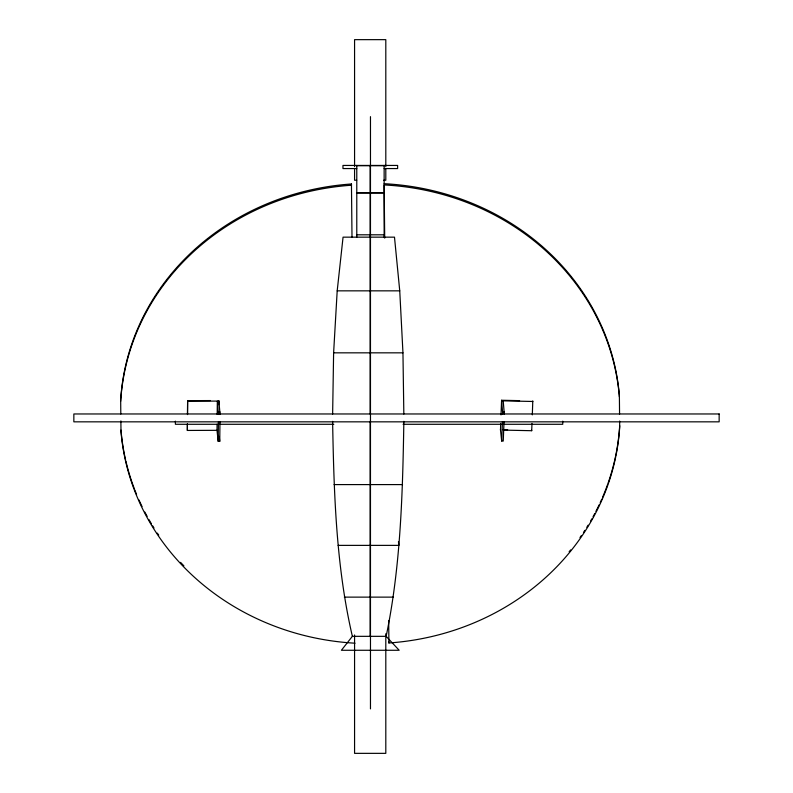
<?xml version="1.0" encoding="UTF-8"?>
<svg xmlns="http://www.w3.org/2000/svg" width="793" height="793" viewBox="0 0 793 793"><rect width="100%" height="100%" fill="white"/><g stroke="black" fill="none" stroke-linecap="round" stroke-linejoin="round"><path stroke-width="1.19" d="M187.366 423.799L187.356 430.44L217.004 430.331L218.194 441.304L219.75 441.304L219.968 421.807M187.475 414.045L187.624 400.643L210.432 400.564M187.356 430.44L187.426 424.344M187.535 414.6L187.624 400.643M217.004 430.331L217.074 424.235M217.183 414.491L217.332 401.089L218.491 414.501M218.194 441.304L218.412 421.817M218.858 404.737L218.898 401.08L187.683 401.189M220.058 414.491L218.838 400.534M332.634 414.025L333.615 352.835L337.194 290.843L343.062 237.157L394.488 237.157L399.741 290.843L402.953 352.835L403.835 414.025M332.604 421.351C333.942 493.296 336.034 565.954 352.37 636.333L341.396 650.27L399.186 650.27L386.151 636.333C400.822 565.706 402.646 493.236 403.855 421.351M500.502 430.044L500.68 423.403M501.017 414.878L501.592 400.257L519.593 400.643M504.021 421.569L503.248 441.057L501.691 441.027L502.455 421.529M502.742 414.224L501.592 400.257M504.308 414.253L503.218 400.842M503.297 430.103L531.697 430.708L531.984 423.403M532.321 414.868L532.787 400.921M218.521 412.063L220.077 412.063M356.781 165.707L384.139 165.707M356.781 168.562L342.963 168.562L342.963 165.44L397.63 165.44L397.63 168.562L384.139 168.562M356.662 180.219L354.57 180.219L354.57 169.117M383.713 180.219L385.804 180.219L385.804 169.117M356.781 192.6L384.139 192.6M356.781 193.105L384.139 193.105M356.781 234.807L384.139 234.807M337.194 290.843L399.741 290.843M333.615 352.835L402.953 352.835M333.803 424.285L175.392 424.285L175.392 421.162M403.102 424.285L562.743 424.285L562.743 421.162M334.081 484.592L402.537 484.592M338.105 545.376L398.929 545.376L398.443 541.718M344.34 597.129L393.338 597.129M352.37 636.333L386.151 636.333M501.652 400.812L532.846 401.476M502.841 411.785L504.398 411.815M502.841 429.548L507.639 429.647M531.637 430.163L531.697 430.708M500.442 429.499L501.691 441.027M219.225 436.428L219.75 441.304M619.561 414.204L619.383 395.657A249.904 229.524 0 0 0 384.139 183.698M619.65 421.053L619.69 426.912A249.904 229.524 0 0 1 388.917 642.974L388.689 620.741M384.704 238.108L384.139 184.938A249.904 229.524 0 0 1 619.383 396.887M120.804 413.986L120.675 400.049A249.904 229.524 0 0 1 351.448 183.986L352.003 237.157M120.883 420.914L120.992 431.303A249.904 229.524 0 0 0 355.026 643.192M388.917 641.735L388.917 642.974M385.804 166.659L385.804 39.65L354.57 39.65L354.57 166.659M385.804 633.746L385.804 753.35L354.57 753.35L354.57 634.975M384.139 165.44L384.139 237.157M370.47 116.65L370.47 708.883M370.182 165.707L370.182 192.6M370.182 193.105L370.182 414.025M370.182 421.351L370.182 636.333M356.781 165.44L356.781 237.157M351.448 183.986L351.448 185.225A249.904 229.524 0 0 0 120.675 401.288M619.69 425.672A249.904 229.524 0 0 1 615.735 455.479M615.497 456.649A249.904 229.524 0 0 1 607.983 483.413M607.587 484.553A249.904 229.524 0 0 1 602.7 496.983M601.728 499.213A249.904 229.524 0 0 1 600.212 502.544M599.181 504.754A249.904 229.524 0 0 1 595.93 511.316M594.79 513.477A249.904 229.524 0 0 1 593.045 516.699M591.856 518.83A249.904 229.524 0 0 1 590.626 520.961M588.119 525.184A249.904 229.524 0 0 1 586.82 527.276M584.837 530.388A249.904 229.524 0 0 1 583.479 532.45M581.408 535.513A249.904 229.524 0 0 1 580 537.535M570.653 549.906A249.904 229.524 0 0 1 569.136 551.75M183.887 565.845A249.904 229.524 0 0 1 180.576 562.376M158.729 535.176A249.904 229.524 0 0 1 157.341 533.134M153.981 527.969A249.904 229.524 0 0 1 152.682 525.878M151.404 523.776A249.904 229.524 0 0 1 148.925 519.544M147.131 516.342A249.904 229.524 0 0 1 144.822 512.04M142.066 506.588A249.904 229.524 0 0 1 138.973 499.947M136.565 494.356A249.904 229.524 0 0 1 134.76 489.856M134.324 488.726A249.904 229.524 0 0 1 125.839 460.971M125.562 459.801A249.904 229.524 0 0 1 120.992 430.074M719.152 413.966L73.848 413.966L73.848 421.836L719.152 421.836L719.152 413.966"/></g></svg>
